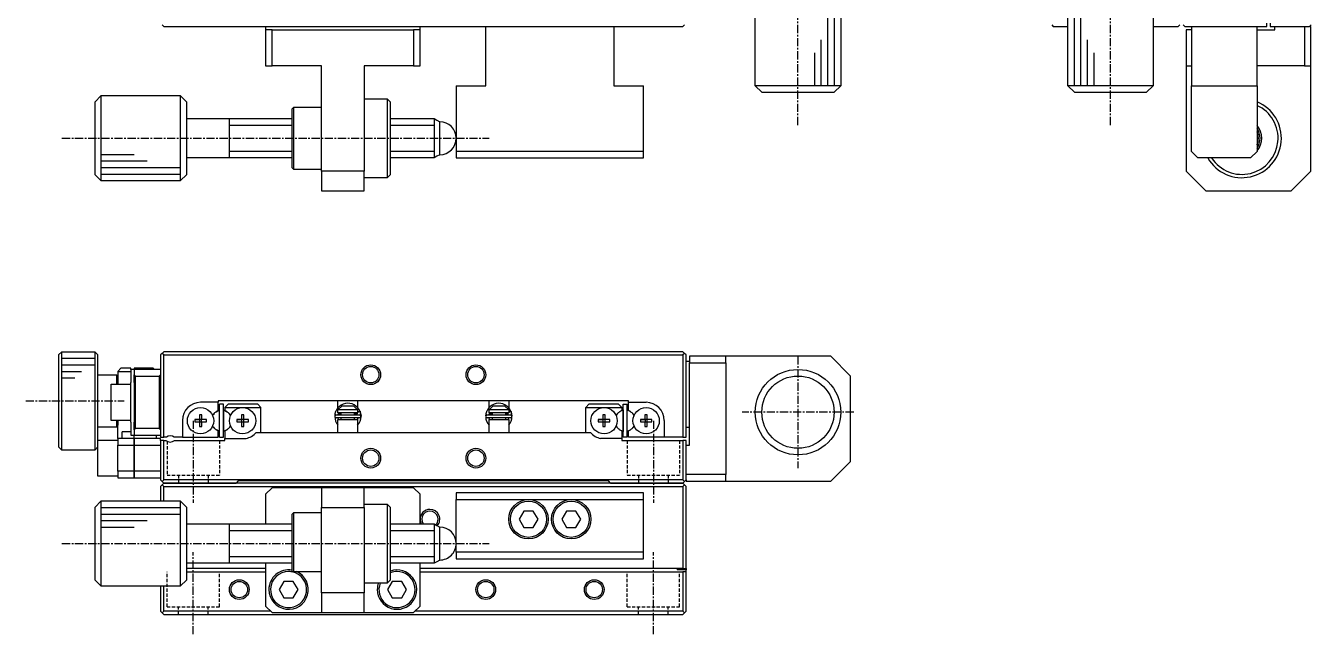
# Model space of a CAD drawing. Extents: x -11 to 423, y 10 to 277.
# Drawn here: x 227.2 to 422.8, y 24.3 to 116.9 of the extents above; entities that cross this region are included whole.
import ezdxf

# ---------------------------------------------------------------- set-up
doc = ezdxf.new("R2010")
doc.units = 0
doc.linetypes.add('CENTER', pattern=[2, 1.25, -0.25, 0.25, -0.25])
doc.linetypes.add('DASHED', pattern=[0.75, 0.5, -0.25])
doc.layers.get('0').update_dxf_attribs({"linetype": 'CONTINUOUS'})
doc.layers.add('CENTER', color=1, linetype='CENTER')

msp = doc.modelspace()

# ---------------------------------------------------------------- linework, layer by layer
at = {"color": 7, "linetype": 'CONTINUOUS'}
for p, q in [((338.2, 107.75), (338.2, 119.75)), ((351.2, 119.75), (351.2, 107.75)), ((385.75, 107.75), (385.75, 119.75)), ((398.75, 119.75), (398.75, 107.75)), ((248.2, 116.75), (247.95, 117)), ((248.2, 116.75), (327.2, 116.75)), ((263.7, 116.75), (263.7, 116.25)), ((263.7, 116.25), (263.7, 110.75)), ((264.7, 116.25), (263.7, 116.25)), ((264.7, 110.75), (264.7, 116.25)), ((264.7, 116.25), (286.2, 116.25)), ((286.2, 116.25), (286.2, 110.75)), ((287.2, 116.25), (286.2, 116.25)), ((287.2, 116.25), (287.2, 116.75)), ((287.2, 110.75), (287.2, 116.25)), ((297.2, 107.75), (297.2, 116.75)), ((316.7, 116.75), (316.7, 107.75)), ((327.45, 117), (327.2, 116.75)), ((383.3, 117), (383.55, 116.75)), ((383.55, 116.75), (385.75, 116.75)), ((398.75, 116.75), (402.55, 116.75)), ((402.55, 116.75), (402.8, 117)), ((403.3, 117), (403.55, 116.75)), ((403.55, 116.75), (416.05, 116.75)), ((403.75, 116.25), (403.75, 110.75)), ((404.55, 116.25), (403.75, 116.25)), ((404.55, 116.75), (404.55, 107.75)), ((414.55, 107.75), (414.55, 116.75)), ((414.55, 116.25), (417.25, 116.25)), ((416.05, 116.75), (416.05, 117.25)), ((416.55, 117.25), (416.55, 116.75)), ((416.55, 116.75), (422.55, 116.75)), ((417.25, 116.25), (417.25, 116.75)), ((421.75, 116.75), (421.75, 110.75)), ((422.8, 117), (422.55, 116.75)), ((422.75, 116.75), (422.55, 116.75)), ((422.75, 110.75), (422.75, 116.75)), ((263.7, 110.75), (264.7, 110.75)), ((272.2, 110.75), (264.7, 110.75)), ((272.2, 94.75), (272.2, 110.75)), ((286.2, 110.75), (278.7, 110.75)), ((278.7, 110.75), (278.7, 94.75)), ((286.2, 110.75), (287.2, 110.75)), ((403.75, 110.75), (404.55, 110.75)), ((403.75, 110.75), (403.75, 94.75)), ((421.75, 110.75), (414.55, 110.75)), ((421.75, 110.75), (422.75, 110.75)), ((422.75, 94.75), (422.75, 110.75)), ((292.7, 107.75), (292.7, 97.75)), ((292.7, 107.75), (297.2, 107.75)), ((316.7, 107.75), (321.2, 107.75)), ((321.2, 97.75), (321.2, 107.75)), ((351.2, 107.75), (338.2, 107.75)), ((338.2, 107.75), (338.2, 107.75)), ((339.2, 106.75), (338.2, 107.75)), ((351.2, 107.75), (350.2, 106.75)), ((398.75, 107.75), (385.75, 107.75)), ((386.75, 106.75), (385.75, 107.75)), ((398.75, 107.75), (397.75, 106.75)), ((404.55, 107.75), (414.55, 107.75)), ((404.55, 97.75), (404.55, 107.75)), ((414.55, 107.75), (414.55, 97.75)), ((237.7, 105.25), (238.7, 106.25)), ((238.7, 93.25), (238.7, 106.25)), ((238.7, 106.25), (238.7, 106.25)), ((238.7, 106.25), (250.7, 106.25)), ((250.7, 106.25), (250.7, 93.25)), ((250.7, 106.25), (251.7, 105.25)), ((278.7, 105.75), (282.2, 105.75)), ((282.2, 105.75), (282.2, 93.75)), ((282.2, 105.75), (282.7, 105.25)), ((339.2, 106.75), (350.2, 106.75)), ((339.2, 106.75), (350.2, 106.75)), ((386.75, 106.75), (397.75, 106.75)), ((237.7, 105.25), (237.7, 94.25)), ((237.7, 105.25), (237.7, 94.25)), ((251.7, 94.25), (251.7, 105.25)), ((267.7, 104.2), (268, 104.5)), ((267.7, 104.2), (267.7, 95.3)), ((268, 95), (268, 104.5)), ((268, 104.5), (272.2, 104.5)), ((282.7, 94.25), (282.7, 105.25)), ((251.7, 102.75), (258.2, 102.75)), ((258.2, 96.75), (258.2, 102.75)), ((258.2, 102.75), (258.21, 102.75)), ((258.2, 102.75), (258.2, 102.75)), ((258.2, 102.75), (267.7, 102.75)), ((282.7, 102.75), (289.34, 102.75)), ((289.34, 102.75), (289.34, 96.75)), ((289.34, 102.75), (289.77, 102.5)), ((289.77, 102.5), (290.2, 102.25)), ((290.2, 97.25), (290.2, 102.25)), ((258.2, 96.75), (251.7, 96.75)), ((258.21, 96.75), (258.2, 96.75)), ((267.7, 96.75), (258.2, 96.75)), ((258.2, 96.75), (258.2, 96.75)), ((289.34, 96.75), (282.7, 96.75)), ((289.77, 97), (289.34, 96.75)), ((290.2, 97.25), (289.77, 97)), ((321.2, 97.75), (292.7, 97.75)), ((292.7, 97.75), (292.7, 96.75)), ((292.7, 96.75), (303.7, 96.75)), ((303.7, 96.75), (310.2, 96.75)), ((310.2, 96.75), (321.2, 96.75)), ((321.2, 96.75), (321.2, 97.75)), ((405.55, 96.75), (404.55, 97.75)), ((413.55, 96.75), (405.55, 96.75)), ((414.55, 97.75), (413.55, 96.75)), ((238.7, 93.25), (237.7, 94.25)), ((251.7, 94.25), (250.7, 93.25)), ((268, 95), (267.7, 95.3)), ((272.2, 95), (268, 95)), ((278.7, 94.75), (272.2, 94.75)), ((272.2, 94.75), (272.2, 91.75)), ((278.7, 91.75), (278.7, 94.75)), ((282.7, 94.25), (282.2, 93.75)), ((406.75, 91.75), (403.75, 94.75)), ((422.75, 94.75), (419.75, 91.75)), ((250.7, 93.25), (238.7, 93.25)), ((282.2, 93.75), (278.7, 93.75)), ((272.2, 91.75), (278.7, 91.75)), ((406.75, 91.75), (419.75, 91.75)), ((232.2, 66.77), (232.7, 67.27)), ((232.2, 66.77), (232.2, 52.77)), ((232.2, 66.77), (232.2, 52.77)), ((232.2, 66.77), (232.2, 66.77)), ((232.7, 52.27), (232.7, 67.27)), ((232.7, 67.27), (237.7, 67.27)), ((237.7, 67.27), (237.7, 52.27)), ((237.7, 67.27), (238.2, 66.77)), ((238.2, 53.82), (238.2, 66.77)), ((247.95, 67.02), (247.7, 66.77)), ((247.7, 66.77), (247.7, 54.27)), ((247.95, 67.02), (248.2, 67.27)), ((248.2, 66.77), (247.95, 67.02)), ((327.2, 67.27), (248.2, 67.27)), ((248.2, 54.27), (248.2, 66.77)), ((248.2, 66.77), (327.2, 66.77)), ((327.45, 67.02), (327.2, 67.27)), ((327.45, 67.02), (327.2, 66.77)), ((327.2, 66.77), (327.2, 54.27)), ((327.7, 66.77), (327.45, 67.02)), ((327.7, 54.27), (327.7, 66.77)), ((333.7, 66.57), (328.2, 66.57)), ((328.2, 66.57), (328.2, 65.57)), ((333.7, 65.57), (333.7, 66.57)), ((349.7, 66.57), (333.7, 66.57)), ((349.7, 66.57), (352.7, 63.57)), ((241.2, 64.27), (241.7, 64.77)), ((243.2, 64.77), (241.7, 64.77)), ((243.2, 64.57), (243.2, 64.77)), ((243.7, 64.57), (243.2, 64.57)), ((243.2, 64.57), (243.2, 62.57)), ((246.6, 64.77), (243.7, 64.77)), ((243.7, 64.77), (243.7, 64.57)), ((247.7, 64.57), (243.7, 64.57)), ((243.7, 64.57), (243.7, 63.77)), ((246.6, 64.77), (246.8, 64.57)), ((328.2, 65.77), (327.7, 65.77)), ((328.2, 65.57), (333.7, 65.57)), ((328.2, 53.07), (328.2, 65.57)), ((333.7, 65.57), (333.7, 48.57)), ((238.2, 63.77), (241, 63.77)), ((241, 63.77), (241, 62.32)), ((241, 63.77), (241.2, 63.57)), ((241.2, 64.27), (243.2, 64.27)), ((241.2, 64.27), (241.2, 62.32)), ((243.9, 63.57), (243.7, 63.77)), ((243.7, 63.77), (243.7, 63.44)), ((243.7, 63.44), (243.7, 63.77)), ((243.7, 62.57), (243.7, 63.44)), ((243.9, 63.57), (247.5, 63.57)), ((243.9, 55.57), (243.9, 63.57)), ((247.7, 63.77), (247.5, 63.57)), ((247.5, 63.57), (247.5, 55.57)), ((352.7, 50.57), (352.7, 63.57)), ((240.2, 56.82), (240.2, 62.32)), ((240.2, 62.32), (243.2, 62.32)), ((243.2, 56.57), (243.2, 62.57)), ((243.7, 62.57), (243.7, 58.27)), ((256.5, 59.57), (253.8, 59.57)), ((318.9, 59.77), (256.5, 59.77)), ((256.5, 59.77), (256.5, 59.57)), ((256.5, 58.31), (256.5, 59.57)), ((256.7, 54.27), (256.7, 59.27)), ((257.3, 59.27), (256.7, 59.27)), ((257.3, 54.27), (257.3, 59.27)), ((257.3, 58.33), (257.3, 59.27)), ((258, 59.27), (257.5, 58.77)), ((257.5, 58.77), (260.2, 58.77)), ((257.5, 58.77), (257.5, 58.31)), ((262.5, 59.27), (258, 59.27)), ((260.2, 58.77), (263, 58.77)), ((263, 58.77), (262.5, 59.27)), ((263, 54.97), (263, 58.77)), ((274.7, 58.72), (274.7, 59.77)), ((275.29, 58.97), (274.76, 58.47)), ((277.12, 58.97), (275.29, 58.97)), ((277.65, 58.47), (277.12, 58.97)), ((277.7, 59.77), (277.7, 58.77)), ((297.7, 58.76), (297.7, 59.77)), ((298.29, 58.97), (297.76, 58.47)), ((300.12, 58.97), (298.29, 58.97)), ((300.65, 58.47), (300.12, 58.97)), ((300.7, 59.77), (300.7, 58.71)), ((312.9, 59.27), (312.4, 58.77)), ((312.4, 58.77), (315.2, 58.77)), ((312.4, 54.97), (312.4, 58.77)), ((317.4, 59.27), (312.9, 59.27)), ((315.2, 58.77), (317.9, 58.77)), ((317.9, 58.77), (317.4, 59.27)), ((317.9, 58.77), (317.9, 58.31)), ((318.1, 54.27), (318.1, 59.27)), ((318.1, 59.27), (318.7, 59.27)), ((318.1, 58.33), (318.1, 59.27)), ((318.7, 54.27), (318.7, 59.27)), ((318.9, 59.57), (318.9, 59.77)), ((318.9, 59.57), (321.6, 59.57)), ((318.9, 58.31), (318.9, 59.57)), ((243.2, 56.82), (240.2, 56.82)), ((241, 56.82), (241, 55.77)), ((241.2, 56.82), (241.2, 56.07)), ((243.7, 58.27), (243.7, 56.57)), ((251.05, 56.82), (251.05, 54.27)), ((252.92, 56.95), (252.92, 56.59)), ((253.62, 56.95), (252.92, 56.95)), ((252.92, 56.95), (253.62, 56.95)), ((253.98, 57.66), (253.62, 57.66)), ((253.62, 57.66), (253.62, 56.95)), ((253.63, 56.94), (253.62, 56.95)), ((253.63, 56.94), (253.63, 56.6)), ((253.97, 56.94), (253.63, 56.94)), ((253.97, 56.94), (253.98, 56.95)), ((253.97, 56.6), (253.97, 56.94)), ((253.98, 56.95), (253.98, 57.66)), ((254.69, 56.95), (253.98, 56.95)), ((254.69, 56.95), (253.98, 56.95)), ((254.69, 56.59), (254.69, 56.95)), ((256.21, 58.14), (256.5, 58.31)), ((257.3, 58.42), (257.3, 58.33)), ((257.3, 58.42), (257.3, 58.33)), ((257.3, 58.42), (257.3, 58.33)), ((257.3, 58.42), (257.3, 58.33)), ((257.3, 58.42), (257.3, 58.33)), ((257.3, 58.42), (257.3, 58.33)), ((257.3, 58.42), (257.3, 58.33)), ((257.3, 58.42), (257.3, 58.33)), ((257.3, 58.42), (257.3, 58.33)), ((257.3, 58.42), (257.3, 58.33)), ((257.3, 58.42), (257.3, 55.12)), ((257.3, 58.42), (257.3, 58.33)), ((257.3, 58.42), (257.3, 58.33)), ((257.3, 58.42), (257.3, 58.33)), ((257.3, 58.42), (257.3, 58.33)), ((257.3, 58.42), (257.3, 58.33)), ((257.3, 58.42), (257.3, 58.33)), ((257.3, 58.42), (257.3, 58.33)), ((257.3, 58.42), (257.3, 58.33)), ((257.3, 58.42), (257.3, 58.33)), ((257.5, 58.31), (257.8, 58.14)), ((259.32, 56.95), (259.32, 56.59)), ((260.02, 56.95), (259.32, 56.95)), ((259.32, 56.95), (260.02, 56.95)), ((260.38, 57.66), (260.02, 57.66)), ((260.02, 57.66), (260.02, 56.95)), ((260.03, 56.94), (260.02, 56.95)), ((260.03, 56.94), (260.03, 56.6)), ((260.37, 56.94), (260.03, 56.94)), ((260.37, 56.94), (260.38, 56.95)), ((260.37, 56.6), (260.37, 56.94)), ((260.38, 56.95), (260.38, 57.66)), ((261.09, 56.95), (260.38, 56.95)), ((261.09, 56.95), (260.38, 56.95)), ((261.09, 56.59), (261.09, 56.95)), ((274.36, 58.14), (274.38, 58.2)), ((274.38, 58.2), (274.39, 58.23)), ((274.38, 58.2), (274.38, 58.21)), ((274.45, 57.65), (278, 57.65)), ((278, 57.2), (274.45, 57.2)), ((274.77, 57.97), (274.69, 57.65)), ((274.69, 57.2), (274.74, 56.97)), ((274.7, 58.47), (274.76, 58.47)), ((274.7, 57.97), (274.7, 58.47)), ((277.7, 57.97), (274.7, 57.97)), ((274.7, 56.97), (277.7, 56.97)), ((274.7, 54.97), (274.7, 56.97)), ((274.76, 58.47), (277.65, 58.47)), ((274.78, 57.97), (274.77, 57.96)), ((274.77, 57.96), (274.77, 57.94)), ((274.77, 57.94), (274.77, 57.93)), ((274.77, 57.93), (274.77, 57.92)), ((274.77, 57.92), (274.77, 57.9)), ((274.77, 57.9), (274.77, 57.89)), ((274.77, 57.89), (274.77, 57.88)), ((274.77, 57.88), (274.78, 57.86)), ((274.78, 57.86), (274.78, 57.85)), ((274.78, 57.85), (274.78, 57.84)), ((274.78, 57.84), (274.79, 57.82)), ((274.79, 57.82), (274.79, 57.81)), ((274.79, 57.81), (274.8, 57.8)), ((274.8, 57.8), (274.81, 57.79)), ((274.81, 57.79), (274.81, 57.77)), ((274.81, 57.77), (274.82, 57.76)), ((275.2, 57.77), (274.82, 57.77)), ((274.82, 57.76), (274.83, 57.75)), ((274.83, 57.75), (274.84, 57.74)), ((274.84, 57.74), (274.85, 57.73)), ((274.85, 57.73), (274.86, 57.72)), ((274.86, 57.72), (274.87, 57.71)), ((274.87, 57.71), (274.88, 57.71)), ((274.88, 57.71), (274.89, 57.7)), ((274.89, 57.7), (274.9, 57.69)), ((274.9, 57.69), (274.91, 57.68)), ((274.91, 57.68), (274.93, 57.68)), ((274.93, 57.68), (274.94, 57.67)), ((274.94, 57.67), (274.95, 57.67)), ((274.95, 57.67), (274.96, 57.66)), ((274.96, 57.66), (274.98, 57.66)), ((274.98, 57.66), (274.99, 57.66)), ((274.99, 57.66), (275, 57.65)), ((275, 57.65), (275.02, 57.65)), ((275.02, 57.65), (275.03, 57.65)), ((275.03, 57.65), (275.04, 57.65)), ((275.04, 57.65), (275.05, 57.65)), ((275.2, 57.65), (275.2, 57.97)), ((275.2, 56.97), (275.2, 57.2)), ((277.2, 57.97), (277.2, 57.65)), ((277.63, 57.77), (277.2, 57.77)), ((277.2, 57.2), (277.2, 56.97)), ((277.4, 57.65), (277.41, 57.65)), ((277.41, 57.65), (277.42, 57.65)), ((277.42, 57.65), (277.44, 57.65)), ((277.44, 57.65), (277.45, 57.65)), ((277.45, 57.65), (277.46, 57.66)), ((277.46, 57.66), (277.48, 57.66)), ((277.48, 57.66), (277.49, 57.67)), ((277.49, 57.67), (277.5, 57.67)), ((277.5, 57.67), (277.51, 57.68)), ((277.51, 57.68), (277.53, 57.68)), ((277.53, 57.68), (277.54, 57.69)), ((277.54, 57.69), (277.55, 57.69)), ((277.55, 57.69), (277.56, 57.7)), ((277.56, 57.7), (277.57, 57.71)), ((277.57, 57.71), (277.58, 57.72)), ((277.58, 57.72), (277.59, 57.73)), ((277.59, 57.73), (277.6, 57.74)), ((277.6, 57.74), (277.61, 57.75)), ((277.61, 57.75), (277.62, 57.76)), ((277.62, 57.76), (277.63, 57.77)), ((277.63, 57.78), (277.64, 57.79)), ((277.63, 57.77), (277.63, 57.78)), ((277.64, 57.79), (277.65, 57.81)), ((277.65, 58.47), (277.7, 58.47)), ((277.65, 57.82), (277.66, 57.83)), ((277.65, 57.81), (277.65, 57.82)), ((277.66, 57.86), (277.67, 57.87)), ((277.66, 57.84), (277.66, 57.86)), ((277.66, 57.83), (277.66, 57.84)), ((277.67, 57.96), (277.67, 57.97)), ((277.67, 57.95), (277.67, 57.96)), ((277.67, 57.94), (277.67, 57.95)), ((277.67, 57.92), (277.67, 57.94)), ((277.67, 57.91), (277.67, 57.92)), ((277.67, 57.9), (277.67, 57.91)), ((277.67, 57.88), (277.67, 57.9)), ((277.67, 57.87), (277.67, 57.88)), ((277.7, 58.47), (277.7, 57.97)), ((277.81, 58.13), (277.7, 58.08)), ((277.7, 58.07), (277.71, 58.07)), ((277.7, 56.97), (277.76, 57.2)), ((277.7, 56.97), (277.7, 54.97)), ((277.71, 58.07), (277.73, 58.08)), ((277.73, 58.08), (277.74, 58.09)), ((277.74, 58.09), (277.75, 58.09)), ((277.75, 58.09), (277.77, 58.1)), ((277.77, 58.1), (277.78, 58.11)), ((277.78, 58.11), (277.8, 58.11)), ((277.8, 58.11), (277.81, 58.12)), ((278.06, 58.21), (277.81, 58.13)), ((277.81, 58.12), (277.83, 58.13)), ((277.83, 58.13), (277.84, 58.13)), ((277.84, 58.13), (277.86, 58.14)), ((277.86, 58.14), (277.88, 58.15)), ((277.88, 58.15), (277.89, 58.15)), ((277.89, 58.15), (277.91, 58.16)), ((277.91, 58.16), (277.92, 58.17)), ((277.92, 58.17), (277.94, 58.17)), ((277.94, 58.17), (277.95, 58.18)), ((277.95, 58.18), (277.97, 58.18)), ((277.97, 58.18), (277.98, 58.18)), ((277.98, 58.18), (277.99, 58.19)), ((277.99, 58.19), (278.01, 58.19)), ((278.01, 58.19), (278.02, 58.19)), ((278.02, 58.19), (278.03, 58.2)), ((278.03, 58.2), (278.04, 58.2)), ((278.04, 58.2), (278.04, 58.2)), ((278.04, 58.2), (278.05, 58.2)), ((278.05, 58.24), (278.06, 58.2)), ((278.05, 58.2), (278.06, 58.2)), ((278.06, 58.2), (278.06, 58.2)), ((278.06, 58.2), (278.07, 58.2)), ((278.07, 57.64), (278.06, 57.64)), ((278.07, 58.2), (278.07, 58.2)), ((278.07, 58.2), (278.08, 58.16)), ((278.08, 57.67), (278.07, 57.64)), ((278.08, 58.16), (278.09, 58.13)), ((278.09, 57.71), (278.08, 57.67)), ((278.09, 58.14), (278.22, 57.45)), ((278.09, 58.13), (278.1, 58.1)), ((278.1, 57.74), (278.09, 57.71)), ((278.1, 58.1), (278.11, 58.06)), ((278.11, 57.78), (278.1, 57.74)), ((278.11, 58.06), (278.11, 58.03)), ((278.11, 58.03), (278.12, 57.99)), ((278.12, 57.85), (278.11, 57.81)), ((278.11, 57.81), (278.11, 57.78)), ((278.12, 57.99), (278.12, 57.96)), ((278.12, 57.96), (278.12, 57.92)), ((278.12, 57.92), (278.12, 57.88)), ((278.12, 57.88), (278.12, 57.85)), ((297.32, 58.13), (297.34, 58.19)), ((297.34, 58.19), (297.36, 58.22)), ((297.34, 58.19), (297.34, 58.2)), ((297.41, 57.64), (300.96, 57.64)), ((300.96, 57.19), (297.41, 57.19)), ((297.74, 57.97), (297.65, 57.64)), ((297.65, 57.19), (297.7, 56.97)), ((297.7, 58.47), (297.76, 58.47)), ((297.7, 57.97), (297.7, 58.47)), ((300.7, 57.97), (297.7, 57.97)), ((297.7, 56.97), (300.7, 56.97)), ((297.7, 54.97), (297.7, 56.97)), ((297.7, 56.97), (297.7, 56.95)), ((297.74, 57.95), (297.73, 57.93)), ((297.73, 57.93), (297.73, 57.92)), ((297.73, 57.92), (297.73, 57.91)), ((297.73, 57.91), (297.73, 57.89)), ((297.73, 57.89), (297.74, 57.88)), ((297.74, 57.97), (297.74, 57.96)), ((297.74, 57.96), (297.74, 57.95)), ((297.74, 57.88), (297.74, 57.87)), ((297.74, 57.87), (297.74, 57.85)), ((297.74, 57.85), (297.74, 57.84)), ((297.74, 57.84), (297.75, 57.83)), ((297.75, 57.83), (297.75, 57.81)), ((297.75, 57.81), (297.76, 57.8)), ((297.76, 58.47), (300.65, 58.47)), ((297.76, 57.8), (297.76, 57.79)), ((297.76, 57.79), (297.77, 57.78)), ((297.77, 57.78), (297.78, 57.77)), ((298.2, 57.77), (297.77, 57.77)), ((297.78, 57.77), (297.78, 57.75)), ((297.78, 57.75), (297.79, 57.74)), ((297.79, 57.74), (297.8, 57.73)), ((297.8, 57.73), (297.81, 57.72)), ((297.81, 57.72), (297.82, 57.71)), ((297.82, 57.71), (297.83, 57.7)), ((297.83, 57.7), (297.84, 57.7)), ((297.84, 57.7), (297.85, 57.69)), ((297.85, 57.69), (297.86, 57.68)), ((297.86, 57.68), (297.88, 57.67)), ((297.88, 57.67), (297.89, 57.67)), ((297.89, 57.67), (297.9, 57.66)), ((297.9, 57.66), (297.91, 57.66)), ((297.91, 57.66), (297.93, 57.65)), ((297.93, 57.65), (297.94, 57.65)), ((297.94, 57.65), (297.95, 57.65)), ((297.95, 57.65), (297.96, 57.64)), ((297.96, 57.64), (297.98, 57.64)), ((297.98, 57.64), (297.99, 57.64)), ((297.99, 57.64), (298, 57.64)), ((298, 57.64), (298.01, 57.64)), ((298.2, 57.64), (298.2, 57.97)), ((298.2, 56.97), (298.2, 57.19)), ((300.2, 57.97), (300.2, 57.64)), ((300.59, 57.77), (300.2, 57.77)), ((300.2, 57.19), (300.2, 56.97)), ((300.36, 57.64), (300.37, 57.64)), ((300.37, 57.64), (300.39, 57.64)), ((300.39, 57.64), (300.4, 57.64)), ((300.4, 57.64), (300.41, 57.65)), ((300.41, 57.65), (300.43, 57.65)), ((300.43, 57.65), (300.44, 57.65)), ((300.44, 57.65), (300.45, 57.66)), ((300.45, 57.66), (300.46, 57.66)), ((300.46, 57.66), (300.48, 57.67)), ((300.48, 57.67), (300.49, 57.67)), ((300.49, 57.67), (300.5, 57.68)), ((300.5, 57.68), (300.51, 57.69)), ((300.51, 57.69), (300.52, 57.69)), ((300.52, 57.69), (300.53, 57.7)), ((300.53, 57.7), (300.54, 57.71)), ((300.54, 57.71), (300.55, 57.72)), ((300.55, 57.72), (300.56, 57.73)), ((300.56, 57.73), (300.57, 57.74)), ((300.57, 57.74), (300.58, 57.75)), ((300.58, 57.75), (300.59, 57.76)), ((300.59, 57.76), (300.6, 57.77)), ((300.6, 57.78), (300.61, 57.8)), ((300.6, 57.77), (300.6, 57.78)), ((300.61, 57.81), (300.62, 57.82)), ((300.61, 57.8), (300.61, 57.81)), ((300.62, 57.83), (300.63, 57.85)), ((300.62, 57.82), (300.62, 57.83)), ((300.63, 57.96), (300.63, 57.97)), ((300.63, 57.97), (300.63, 57.97)), ((300.63, 57.94), (300.63, 57.96)), ((300.63, 57.93), (300.63, 57.94)), ((300.63, 57.92), (300.63, 57.93)), ((300.63, 57.9), (300.63, 57.92)), ((300.63, 57.89), (300.63, 57.9)), ((300.63, 57.87), (300.63, 57.89)), ((300.63, 57.86), (300.63, 57.87)), ((300.63, 57.85), (300.63, 57.86)), ((300.65, 58.47), (300.7, 58.47)), ((300.67, 56.97), (300.72, 57.19)), ((300.7, 58.47), (300.7, 57.97)), ((300.77, 58.12), (300.7, 58.09)), ((300.7, 58.08), (300.72, 58.08)), ((300.7, 56.97), (300.7, 54.97)), ((300.72, 58.08), (300.73, 58.09)), ((300.73, 58.09), (300.75, 58.1)), ((300.75, 58.1), (300.76, 58.11)), ((300.76, 58.11), (300.78, 58.11)), ((301.02, 58.2), (300.77, 58.12)), ((300.78, 58.11), (300.8, 58.12)), ((300.8, 58.12), (300.81, 58.13)), ((300.81, 58.13), (300.83, 58.13)), ((300.83, 58.13), (300.85, 58.14)), ((300.85, 58.14), (300.86, 58.15)), ((300.86, 58.15), (300.88, 58.15)), ((300.88, 58.15), (300.89, 58.16)), ((300.89, 58.16), (300.91, 58.16)), ((300.91, 58.16), (300.92, 58.17)), ((300.92, 58.17), (300.94, 58.17)), ((300.94, 58.17), (300.95, 58.18)), ((300.95, 58.18), (300.97, 58.18)), ((300.97, 58.18), (300.98, 58.18)), ((300.98, 58.18), (300.99, 58.19)), ((300.99, 58.19), (301, 58.19)), ((301, 58.19), (301.01, 58.19)), ((301.01, 58.23), (301.02, 58.2)), ((301.01, 58.19), (301.01, 58.19)), ((301.01, 58.19), (301.02, 58.19)), ((301.02, 58.2), (301.03, 58.18)), ((301.02, 58.19), (301.02, 58.19)), ((301.02, 58.19), (301.03, 58.19)), ((301.03, 58.19), (301.03, 58.19)), ((301.03, 58.19), (301.04, 58.16)), ((301.04, 57.66), (301.03, 57.63)), ((301.03, 57.63), (301.03, 57.63)), ((301.04, 58.16), (301.05, 58.12)), ((301.05, 57.7), (301.04, 57.66)), ((301.05, 58.14), (301.18, 57.44)), ((301.05, 58.12), (301.06, 58.09)), ((301.06, 57.73), (301.05, 57.7)), ((301.06, 58.09), (301.07, 58.05)), ((301.07, 57.77), (301.06, 57.73)), ((301.07, 58.05), (301.08, 58.02)), ((301.08, 57.8), (301.07, 57.77)), ((301.08, 58.02), (301.08, 57.98)), ((301.08, 57.98), (301.08, 57.95)), ((301.08, 57.95), (301.08, 57.91)), ((301.08, 57.91), (301.08, 57.87)), ((301.08, 57.87), (301.08, 57.84)), ((301.08, 57.84), (301.08, 57.8)), ((314.32, 56.95), (314.32, 56.59)), ((315.02, 56.95), (314.32, 56.95)), ((314.32, 56.95), (315.02, 56.95)), ((315.38, 57.66), (315.02, 57.66)), ((315.02, 57.66), (315.02, 56.95)), ((315.03, 56.94), (315.02, 56.95)), ((315.03, 56.94), (315.03, 56.6)), ((315.37, 56.94), (315.03, 56.94)), ((315.37, 56.94), (315.38, 56.95)), ((315.37, 56.6), (315.37, 56.94)), ((315.38, 56.95), (315.38, 57.66)), ((316.09, 56.95), (315.38, 56.95)), ((316.09, 56.95), (315.38, 56.95)), ((316.09, 56.59), (316.09, 56.95)), ((317.9, 58.31), (317.61, 58.14)), ((318.1, 58.42), (318.1, 58.33)), ((318.1, 58.42), (318.1, 55.12)), ((318.1, 58.42), (318.1, 58.33)), ((319.2, 58.14), (318.9, 58.31)), ((320.72, 56.95), (320.72, 56.59)), ((321.42, 56.95), (320.72, 56.95)), ((320.72, 56.95), (321.42, 56.95)), ((321.78, 57.66), (321.42, 57.66)), ((321.42, 57.66), (321.42, 56.95)), ((321.43, 56.94), (321.42, 56.95)), ((321.43, 56.94), (321.43, 56.6)), ((321.77, 56.94), (321.43, 56.94)), ((321.77, 56.94), (321.78, 56.95)), ((321.77, 56.6), (321.77, 56.94)), ((321.78, 56.95), (321.78, 57.66)), ((322.49, 56.95), (321.78, 56.95)), ((322.49, 56.95), (321.78, 56.95)), ((322.49, 56.59), (322.49, 56.95)), ((324.35, 56.82), (324.35, 54.27)), ((241, 55.77), (238.2, 55.77)), ((241.2, 55.97), (241, 55.77)), ((241.2, 54.07), (241.2, 56.07)), ((241.9, 54.07), (241.9, 55.07)), ((243.2, 55.07), (241.9, 55.07)), ((243.2, 56.57), (243.2, 54.57)), ((243.7, 55.7), (243.7, 56.57)), ((243.7, 55.7), (243.7, 55.37)), ((243.7, 55.37), (243.7, 55.7)), ((243.7, 55.37), (243.9, 55.57)), ((243.7, 55.37), (243.7, 54.57)), ((247.5, 55.57), (243.9, 55.57)), ((247.5, 55.57), (247.7, 55.37)), ((252.92, 56.59), (253.62, 56.59)), ((253.63, 56.6), (253.62, 56.59)), ((253.62, 56.59), (253.62, 55.88)), ((253.62, 55.88), (253.98, 55.88)), ((253.63, 56.6), (253.97, 56.6)), ((253.97, 56.6), (253.98, 56.59)), ((253.98, 56.59), (254.69, 56.59)), ((253.98, 55.88), (253.98, 56.59)), ((256.5, 55.23), (256.21, 55.4)), ((256.5, 54.27), (256.5, 55.23)), ((257.3, 54.27), (257.3, 55.21)), ((257.3, 55.21), (257.3, 55.12)), ((257.3, 55.21), (257.3, 55.12)), ((257.3, 55.21), (257.3, 55.12)), ((257.3, 55.21), (257.3, 55.12)), ((257.3, 55.21), (257.3, 55.12)), ((257.3, 55.21), (257.3, 55.12)), ((257.3, 55.21), (257.3, 55.12)), ((257.3, 55.21), (257.3, 55.12)), ((257.3, 55.21), (257.3, 55.12)), ((257.3, 55.21), (257.3, 55.12)), ((257.3, 55.21), (257.3, 55.12)), ((257.3, 55.21), (257.3, 55.12)), ((257.3, 55.21), (257.3, 55.12)), ((257.3, 55.21), (257.3, 55.12)), ((257.3, 55.21), (257.3, 55.12)), ((257.3, 55.21), (257.3, 55.12)), ((257.3, 55.21), (257.3, 55.12)), ((257.3, 55.21), (257.3, 55.12)), ((257.3, 55.21), (257.3, 55.12)), ((257.3, 55.21), (257.3, 55.12)), ((257.3, 55.21), (257.3, 55.12)), ((257.3, 55.21), (257.3, 55.12)), ((257.3, 55.21), (257.3, 55.12)), ((257.3, 55.21), (257.3, 55.12)), ((257.3, 55.21), (257.3, 55.12)), ((257.3, 55.21), (257.3, 55.12)), ((257.3, 55.21), (257.3, 55.12)), ((257.3, 55.21), (257.3, 55.12)), ((257.3, 55.21), (257.3, 55.12)), ((257.3, 55.21), (257.3, 55.12)), ((257.3, 55.21), (257.3, 55.12)), ((257.8, 55.4), (257.5, 55.23)), ((257.5, 55.23), (257.5, 54.07)), ((259.32, 56.59), (260.02, 56.59)), ((260.03, 56.6), (260.02, 56.59)), ((260.02, 56.59), (260.02, 55.88)), ((260.02, 55.88), (260.38, 55.88)), ((260.03, 56.6), (260.37, 56.6)), ((260.37, 56.6), (260.38, 56.59)), ((260.38, 56.59), (261.09, 56.59)), ((260.38, 55.88), (260.38, 56.59)), ((262.28, 54.97), (313.12, 54.97)), ((314.32, 56.59), (315.02, 56.59)), ((315.03, 56.6), (315.02, 56.59)), ((315.02, 56.59), (315.02, 55.88)), ((315.02, 55.88), (315.38, 55.88)), ((315.03, 56.6), (315.37, 56.6)), ((315.37, 56.6), (315.38, 56.59)), ((315.38, 56.59), (316.09, 56.59)), ((315.38, 55.88), (315.38, 56.59)), ((317.61, 55.4), (317.9, 55.23)), ((317.9, 55.23), (317.9, 54.07)), ((318.1, 54.27), (318.1, 55.21)), ((318.1, 55.21), (318.1, 55.12)), ((318.1, 55.21), (318.1, 55.12)), ((318.1, 55.21), (318.1, 55.12)), ((318.1, 55.21), (318.1, 55.12)), ((318.1, 55.21), (318.1, 55.12)), ((318.1, 55.21), (318.1, 55.12)), ((318.1, 55.21), (318.1, 55.12)), ((318.1, 55.21), (318.1, 55.12)), ((318.1, 55.21), (318.1, 55.12)), ((318.1, 55.21), (318.1, 55.12)), ((318.1, 55.21), (318.1, 55.12)), ((318.1, 55.21), (318.1, 55.12)), ((318.1, 55.21), (318.1, 55.12)), ((318.1, 55.21), (318.1, 55.12)), ((318.1, 55.21), (318.1, 55.12)), ((318.1, 55.21), (318.1, 55.12)), ((318.1, 55.21), (318.1, 55.12)), ((318.1, 55.21), (318.1, 55.12)), ((318.1, 55.21), (318.1, 55.12)), ((318.1, 55.21), (318.1, 55.12)), ((318.1, 55.21), (318.1, 55.12)), ((318.1, 55.21), (318.1, 55.12)), ((318.1, 55.21), (318.1, 55.12)), ((318.1, 55.21), (318.1, 55.12)), ((318.1, 55.21), (318.1, 55.12)), ((318.1, 55.21), (318.1, 55.12)), ((318.1, 55.21), (318.1, 55.12)), ((318.1, 55.21), (318.1, 55.12)), ((318.1, 55.21), (318.1, 55.12)), ((318.1, 55.21), (318.1, 55.12)), ((318.1, 55.21), (318.1, 55.12)), ((318.9, 55.23), (319.2, 55.4)), ((318.9, 54.27), (318.9, 55.23)), ((320.72, 56.59), (321.42, 56.59)), ((321.43, 56.6), (321.42, 56.59)), ((321.42, 56.59), (321.42, 55.88)), ((321.42, 55.88), (321.78, 55.88)), ((321.43, 56.6), (321.77, 56.6)), ((321.77, 56.6), (321.78, 56.59)), ((321.78, 56.59), (322.49, 56.59)), ((321.78, 55.88), (321.78, 56.59)), ((327.7, 55.77), (328.2, 55.77)), ((238.2, 48.32), (238.2, 53.82)), ((238.2, 53.82), (241.2, 53.82)), ((243.7, 54.07), (241.2, 54.07)), ((241.2, 54.07), (241.2, 53.07)), ((241.2, 53.07), (243.7, 53.07)), ((241.2, 49.07), (241.2, 53.07)), ((243.2, 54.57), (243.7, 54.57)), ((243.7, 54.57), (247.7, 54.57)), ((243.7, 54.07), (243.7, 54.57)), ((243.7, 53.07), (243.7, 54.07)), ((247.7, 54.07), (243.7, 54.07)), ((243.7, 54.07), (243.7, 53.07)), ((243.7, 53.07), (243.7, 49.07)), ((243.7, 53.07), (247.7, 53.07)), ((243.7, 49.07), (243.7, 53.07)), ((247.1, 54.07), (247.1, 54.57)), ((247.7, 54.27), (248.2, 54.27)), ((247.7, 53.77), (247.7, 54.07)), ((248.2, 53.77), (247.7, 53.77)), ((247.7, 53.77), (247.7, 47.77)), ((248.6, 54.27), (248.2, 54.27)), ((248.2, 53.77), (248.54, 53.77)), ((248.2, 47.77), (248.2, 53.77)), ((251.05, 54.27), (249.8, 54.27)), ((249.86, 53.77), (257.5, 53.77)), ((251.05, 54.27), (256.5, 54.27)), ((256.7, 54.27), (257.3, 54.27)), ((257.5, 54.07), (260.73, 54.07)), ((257.5, 53.77), (257.5, 54.07)), ((317.9, 54.07), (314.68, 54.07)), ((317.9, 54.07), (317.9, 53.77)), ((317.9, 53.77), (327.2, 53.77)), ((318.7, 54.27), (318.1, 54.27)), ((324.35, 54.27), (318.9, 54.27)), ((327.2, 54.27), (324.35, 54.27)), ((327.2, 54.27), (327.7, 54.27)), ((327.2, 53.77), (327.2, 47.77)), ((327.7, 53.77), (327.2, 53.77)), ((327.7, 47.77), (327.7, 53.77)), ((327.7, 53.07), (328.2, 53.07)), ((232.7, 52.27), (232.2, 52.77)), ((237.7, 52.27), (232.7, 52.27)), ((238.2, 52.77), (237.7, 52.27)), ((237.7, 52.27), (237.7, 52.27)), ((243.7, 49.07), (241.2, 49.07)), ((241.2, 49.07), (241.2, 48.07)), ((243.7, 48.07), (243.7, 49.07)), ((247.7, 49.07), (243.7, 49.07)), ((243.7, 49.07), (243.7, 48.07)), ((352.7, 50.57), (349.7, 47.57)), ((241.2, 48.32), (238.2, 48.32)), ((241.2, 48.07), (243.7, 48.07)), ((243.7, 48.07), (247.7, 48.07)), ((247.95, 47.52), (247.7, 47.77)), ((247.95, 47.02), (247.7, 46.77)), ((247.95, 47.52), (248.2, 47.77)), ((248.2, 47.27), (247.95, 47.52)), ((247.95, 47.02), (248.2, 47.27)), ((248.2, 46.77), (247.95, 47.02)), ((327.2, 47.77), (248.2, 47.77)), ((327.2, 47.27), (248.2, 47.27)), ((248.2, 47.27), (259.2, 47.27)), ((259.55, 47.62), (259.2, 47.27)), ((315.85, 47.62), (259.55, 47.62)), ((316.2, 47.27), (315.85, 47.62)), ((316.2, 47.27), (327.2, 47.27)), ((327.2, 47.77), (327.45, 47.52)), ((327.45, 47.52), (327.2, 47.27)), ((327.2, 47.27), (327.45, 47.02)), ((327.45, 47.02), (327.2, 46.77)), ((327.7, 47.77), (327.45, 47.52)), ((327.7, 46.77), (327.45, 47.02)), ((333.7, 48.57), (327.7, 48.57)), ((327.7, 47.77), (327.7, 47.57)), ((327.7, 47.57), (333.7, 47.57)), ((333.7, 47.57), (333.7, 48.57)), ((333.7, 47.57), (349.7, 47.57)), ((247.7, 46.77), (247.7, 44.57)), ((248.2, 44.57), (248.2, 46.77)), ((248.2, 46.77), (327.2, 46.77)), ((263.7, 45.57), (264.7, 46.57)), ((263.7, 45.57), (263.7, 41.07)), ((272.2, 46.57), (264.7, 46.57)), ((278.7, 46.57), (272.2, 46.57)), ((272.2, 46.57), (272.2, 43.57)), ((278.7, 43.57), (278.7, 46.57)), ((286.2, 46.57), (278.7, 46.57)), ((286.2, 46.57), (287.2, 45.57)), ((287.2, 41.07), (287.2, 45.57)), ((321.2, 45.77), (292.7, 45.77)), ((292.7, 45.77), (292.7, 44.77)), ((321.2, 44.77), (321.2, 45.77)), ((327.2, 46.77), (327.2, 34.27)), ((327.7, 34.27), (327.7, 46.77)), ((237.7, 43.57), (238.7, 44.57)), ((237.7, 43.57), (237.7, 32.57)), ((238.7, 31.57), (238.7, 44.57)), ((238.7, 44.57), (250.7, 44.57)), ((250.7, 44.57), (250.7, 38.01)), ((250.7, 44.57), (251.7, 43.57)), ((251.7, 38.02), (251.7, 43.57)), ((272.2, 43.57), (278.7, 43.57)), ((272.2, 30.57), (272.2, 43.57)), ((278.7, 44.07), (282.2, 44.07)), ((278.7, 43.57), (278.7, 30.57)), ((282.2, 44.07), (282.2, 32.07)), ((282.2, 44.07), (282.7, 43.57)), ((282.7, 32.57), (282.7, 43.57)), ((292.7, 44.77), (303.7, 44.77)), ((292.7, 36.77), (292.7, 44.77)), ((303.7, 44.77), (310.2, 44.77)), ((310.2, 44.77), (321.2, 44.77)), ((321.2, 36.77), (321.2, 44.77)), ((267.7, 42.52), (268, 42.82)), ((267.7, 42.52), (267.7, 33.82)), ((268, 33.82), (268, 42.82)), ((268, 42.82), (272.2, 42.82)), ((302.98, 43.02), (302.26, 41.77)), ((302.26, 41.77), (302.98, 40.52)), ((304.42, 43.02), (302.98, 43.02)), ((305.15, 41.77), (304.42, 43.02)), ((304.42, 40.52), (305.15, 41.77)), ((309.48, 43.02), (308.76, 41.77)), ((308.76, 41.77), (309.48, 40.52)), ((310.92, 43.02), (309.48, 43.02)), ((311.65, 41.77), (310.92, 43.02)), ((310.92, 40.52), (311.65, 41.77)), ((251.7, 41.07), (258.21, 41.07)), ((258.2, 35.07), (258.2, 41.07)), ((258.2, 41.07), (267.7, 41.07)), ((282.7, 41.07), (289.34, 41.07)), ((289.34, 41.07), (289.34, 38.04)), ((289.34, 41.07), (289.77, 40.82)), ((289.77, 40.82), (290.2, 40.57)), ((290.2, 38.05), (290.2, 40.57)), ((302.98, 40.52), (304.42, 40.52)), ((309.48, 40.52), (310.92, 40.52)), ((250.7, 38.01), (250.7, 31.57)), ((251.7, 32.57), (251.7, 38.02)), ((289.34, 38.04), (289.34, 35.07)), ((290.2, 35.57), (290.2, 38.05)), ((289.77, 35.32), (289.34, 35.07)), ((290.2, 35.57), (289.77, 35.32)), ((321.2, 36.77), (292.7, 36.77)), ((292.7, 36.77), (292.7, 35.77)), ((292.7, 35.77), (321.2, 35.77)), ((321.2, 35.77), (321.2, 36.77)), ((258.2, 35.07), (251.7, 35.07)), ((263.7, 34.27), (251.7, 34.27)), ((251.7, 33.77), (263.7, 33.77)), ((258.21, 35.07), (258.2, 35.07)), ((267.7, 35.07), (258.2, 35.07)), ((258.2, 35.07), (258.2, 35.07)), ((263.7, 35.07), (263.7, 28.57)), ((267.7, 33.82), (268, 33.82)), ((268, 33.82), (272.2, 33.82)), ((289.34, 35.07), (282.7, 35.07)), ((287.2, 28.57), (287.2, 35.07)), ((327.2, 34.27), (287.2, 34.27)), ((287.2, 33.77), (327.2, 33.77)), ((326.3, 34.27), (326.3, 34.07)), ((327.7, 34.07), (326.3, 34.07)), ((327.2, 34.27), (327.7, 34.27)), ((327.7, 33.77), (327.2, 33.77)), ((327.2, 33.77), (327.2, 27.77)), ((327.7, 34.27), (327.7, 34.07)), ((327.7, 33.77), (327.7, 34.07)), ((327.7, 27.77), (327.7, 33.77)), ((238.7, 31.57), (237.7, 32.57)), ((250.7, 31.57), (238.7, 31.57)), ((247.7, 31.57), (247.7, 27.77)), ((248.2, 27.77), (248.2, 31.57)), ((251.7, 32.57), (250.7, 31.57)), ((266.48, 32.32), (265.76, 31.07)), ((267.92, 32.32), (266.48, 32.32)), ((268.65, 31.07), (267.92, 32.32)), ((282.2, 32.07), (278.7, 32.07)), ((282.7, 32.57), (282.2, 32.07)), ((282.98, 32.32), (282.26, 31.07)), ((284.42, 32.32), (282.98, 32.32)), ((285.15, 31.07), (284.42, 32.32)), ((265.76, 31.07), (266.48, 29.82)), ((266.48, 29.82), (267.92, 29.82)), ((267.92, 29.82), (268.65, 31.07)), ((278.7, 30.57), (272.2, 30.57)), ((272.2, 30.57), (272.2, 27.57)), ((278.7, 27.57), (278.7, 30.57)), ((282.26, 31.07), (282.98, 29.82)), ((282.98, 29.82), (284.42, 29.82)), ((284.42, 29.82), (285.15, 31.07)), ((247.7, 27.77), (247.95, 27.52)), ((248.2, 27.77), (247.95, 27.52)), ((247.95, 27.52), (248.2, 27.27)), ((264.5, 27.77), (248.2, 27.77)), ((264.7, 27.57), (263.7, 28.57)), ((264.7, 27.57), (272.2, 27.57)), ((272.2, 27.57), (278.7, 27.57)), ((278.7, 27.57), (286.2, 27.57)), ((287.2, 28.57), (286.2, 27.57)), ((327.2, 27.77), (286.4, 27.77)), ((327.45, 27.52), (327.2, 27.77)), ((327.2, 27.27), (327.45, 27.52)), ((327.45, 27.52), (327.7, 27.77)), ((248.2, 27.27), (327.2, 27.27))]:
    msp.add_line(p, q, dxfattribs=at)
at = {"color": 3, "linetype": 'CONTINUOUS'}
for p, q in [((349.2, 119.75), (349.2, 107.75)), ((350.2, 119.75), (350.2, 107.75)), ((386.75, 107.75), (386.75, 119.75)), ((387.75, 107.75), (387.75, 119.75)), ((348.2, 114.75), (348.2, 107.75)), ((388.75, 107.75), (388.75, 114.75)), ((347.2, 112.75), (347.2, 107.75)), ((389.75, 107.75), (389.75, 112.75)), ((258.2, 101.75), (267.7, 101.75)), ((282.7, 101.75), (289.34, 101.75)), ((243.7, 97.25), (238.7, 97.25)), ((245.7, 96.25), (238.7, 96.25)), ((267.7, 97.75), (258.2, 97.75)), ((289.34, 97.75), (282.7, 97.75)), ((250.7, 95.25), (238.7, 95.25)), ((250.7, 94.25), (238.7, 94.25)), ((232.7, 66.27), (237.7, 66.27)), ((232.7, 65.27), (237.7, 65.27)), ((232.7, 64.27), (235.7, 64.27)), ((232.7, 63.27), (234.7, 63.27)), ((238.7, 43.57), (250.7, 43.57)), ((238.7, 42.57), (250.7, 42.57)), ((238.7, 41.57), (245.7, 41.57)), ((238.7, 40.57), (243.7, 40.57)), ((258.2, 40.07), (267.7, 40.07)), ((282.7, 40.07), (289.34, 40.07)), ((267.7, 36.07), (258.2, 36.07)), ((289.34, 36.07), (282.7, 36.07))]:
    msp.add_line(p, q, dxfattribs=at)
at = {"color": 3, "linetype": 'DASHED'}
for p, q in [((248.7, 53.65), (248.7, 48.47)), ((256.7, 53.77), (256.7, 48.47)), ((318.7, 53.77), (318.7, 48.47)), ((326.7, 53.77), (326.7, 48.47)), ((248.7, 48.47), (256.7, 48.47)), ((250.45, 48.47), (250.45, 47.27)), ((254.95, 48.47), (254.95, 47.27)), ((318.7, 48.47), (326.7, 48.47)), ((320.45, 48.47), (320.45, 47.27)), ((324.95, 48.47), (324.95, 47.27)), ((248.7, 28.47), (248.7, 33.77)), ((256.7, 28.47), (256.7, 33.77)), ((318.7, 28.47), (318.7, 33.77)), ((326.7, 28.47), (326.7, 33.77)), ((248.7, 28.47), (256.7, 28.47)), ((250.45, 27.27), (250.45, 28.47)), ((254.95, 27.27), (254.95, 28.47)), ((318.7, 28.47), (326.7, 28.47)), ((320.45, 27.27), (320.45, 28.47)), ((324.95, 27.27), (324.95, 28.47))]:
    msp.add_line(p, q, dxfattribs=at)
at = {"color": 3, "linetype": 'CONTINUOUS'}
for centre in [(279.7, 63.77), (295.7, 63.77), (279.7, 51.07), (295.7, 51.07), (259.7, 31.07), (297.2, 31.07), (313.7, 31.07)]:
    msp.add_circle(centre, 1.5, dxfattribs=at)
at = {"color": 7, "linetype": 'CONTINUOUS'}
for centre, radius in [((279.7, 63.77), 1.25), ((295.7, 63.77), 1.25), ((344.7, 58.07), 6.5), ((344.7, 58.07), 5.5), ((253.8, 56.77), 2), ((260.2, 56.77), 2), ((315.2, 56.77), 2), ((321.6, 56.77), 2), ((279.7, 51.07), 1.25), ((295.7, 51.07), 1.25), ((303.7, 41.77), 3), ((303.7, 41.77), 2.75), ((310.2, 41.77), 3), ((310.2, 41.77), 2.75), ((259.7, 31.07), 1.25), ((297.2, 31.07), 1.25), ((313.7, 31.07), 1.25)]:
    msp.add_circle(centre, radius, dxfattribs=at)
for centre, radius, start, end in [((412.25, 99.75), 6, 210, 67.4597), ((412.25, 99.75), 5.5, 213.0557, 65.2801), ((290.2, 99.75), 2.5, 0, 90), ((412.25, 99.75), 3, 320.0555, 39.9445), ((412.25, 99.75), 2.5, 0.5189, 23.0739), ((412.25, 99.75), 2.5, 336.9261, 0.5189), ((290.2, 99.75), 2.5, 270, 0), ((253.8, 56.82), 2.75, 90, 180), ((276.22, 57.42), 2, 22.7134, 179.1695), ((299.18, 57.42), 2, 22.7134, 179.1695), ((321.6, 56.82), 2.75, 0, 90), ((257.12, 56.65), 1.75, 134.9956, 148.1135), ((257, 56.77), 1.59, 135, 149.5668), ((257, 56.77), 1.59, 120, 135), ((257, 56.77), 1.59, 100.893, 120), ((257, 56.77), 1.59, 60, 79.107), ((257, 56.77), 1.59, 45, 60), ((256.89, 56.65), 1.75, 31.8865, 45.0044), ((257, 56.77), 1.59, 30.4333, 45), ((274.45, 57.42), 0.225, 90, 270), ((276.22, 57.42), 1.99, 180.7696, 220.5994), ((276.22, 57.43), 2, 317.8891, 359.2221), ((278, 57.42), 0.225, 270, 90), ((297.41, 57.42), 0.225, 90, 270), ((299.18, 57.41), 1.99, 180.7664, 222.241), ((299.18, 57.42), 2, 319.5396, 359.217), ((300.96, 57.42), 0.225, 270, 90), ((318.52, 56.65), 1.75, 134.9956, 148.1135), ((318.4, 56.77), 1.59, 135, 149.5667), ((318.4, 56.77), 1.59, 120, 135), ((318.4, 56.77), 1.59, 60, 79.1069), ((318.4, 56.77), 1.59, 45, 60), ((318.29, 56.65), 1.75, 31.8865, 45.0044), ((318.4, 56.77), 1.59, 30.4332, 45), ((257, 56.77), 1.59, 210.4332, 225), ((257.12, 56.88), 1.75, 211.8865, 225.0044), ((257, 56.77), 1.59, 225, 240), ((257, 56.77), 1.59, 240, 259.107), ((257, 56.77), 1.59, 280.8931, 300), ((257, 56.77), 1.59, 300, 315), ((257, 56.77), 1.59, 315, 329.5667), ((256.89, 56.88), 1.75, 314.9956, 328.1135), ((260.2, 56.77), 2.75, 280.9425, 319.1148), ((315.2, 56.77), 2.75, 220.8852, 259.0575), ((318.4, 56.77), 1.59, 210.4333, 225), ((318.52, 56.88), 1.75, 211.8865, 225.0044), ((318.4, 56.77), 1.59, 225, 240), ((318.4, 56.77), 1.59, 240, 259.1069), ((318.4, 56.77), 1.59, 280.893, 300), ((318.4, 56.77), 1.59, 300, 315), ((318.4, 56.77), 1.59, 315, 329.5668), ((318.29, 56.88), 1.75, 314.9956, 328.1135), ((249.2, 54.52), 1, 228.5904, 311.4096), ((249.2, 53.47), 1, 53.1301, 126.8699), ((288.7, 41.77), 1.25, 0, 214.0558), ((288.7, 41.77), 1.25, 316.6214, 0), ((290.2, 38.07), 2.5, 0.2846, 90), ((290.2, 38.07), 2.5, 270, 0.2846), ((267.2, 31.07), 3, 80.4059, 180), ((267.2, 31.07), 3, 180, 66.4435), ((267.2, 31.07), 2.75, 90, 79.0575), ((267.2, 31.07), 2.75, 79.0575, 90), ((283.7, 31.07), 3, 180, 109.4712), ((283.7, 31.07), 2.75, 158.6763, 90), ((283.7, 31.07), 2.75, 90, 111.3237), ((283.7, 31.07), 3, 160.5288, 180)]:
    msp.add_arc(centre, radius, start, end, dxfattribs=at)
at = {"color": 3, "linetype": 'CONTINUOUS'}
for centre, radius, start, end in [((412.25, 99.75), 2.75, 326.7581, 33.2419), ((288.7, 41.77), 1.5, 90, 180), ((288.7, 41.77), 1.5, 318.8826, 90), ((288.7, 41.77), 1.5, 180, 207.8181)]:
    msp.add_arc(centre, radius, start, end, dxfattribs=at)
at = {"layer": 'CENTER', "color": 1, "linetype": 'CENTER'}
for p, q in [((344.7, 101.75), (344.7, 166.75)), ((392.25, 101.75), (392.25, 166.75)), ((232.7, 99.75), (297.7, 99.75)), ((344.7, 66.57), (344.7, 49.57)), ((227.2, 59.77), (242.2, 59.77)), ((252.7, 56.77), (252.7, 44.27)), ((322.7, 56.77), (322.7, 44.27)), ((353.2, 58.07), (336.2, 58.07)), ((232.7, 38.07), (297.7, 38.07)), ((252.7, 24.27), (252.7, 36.77)), ((322.7, 24.27), (322.7, 36.77))]:
    msp.add_line(p, q, dxfattribs=at)

doc.saveas('drawing.dxf')
